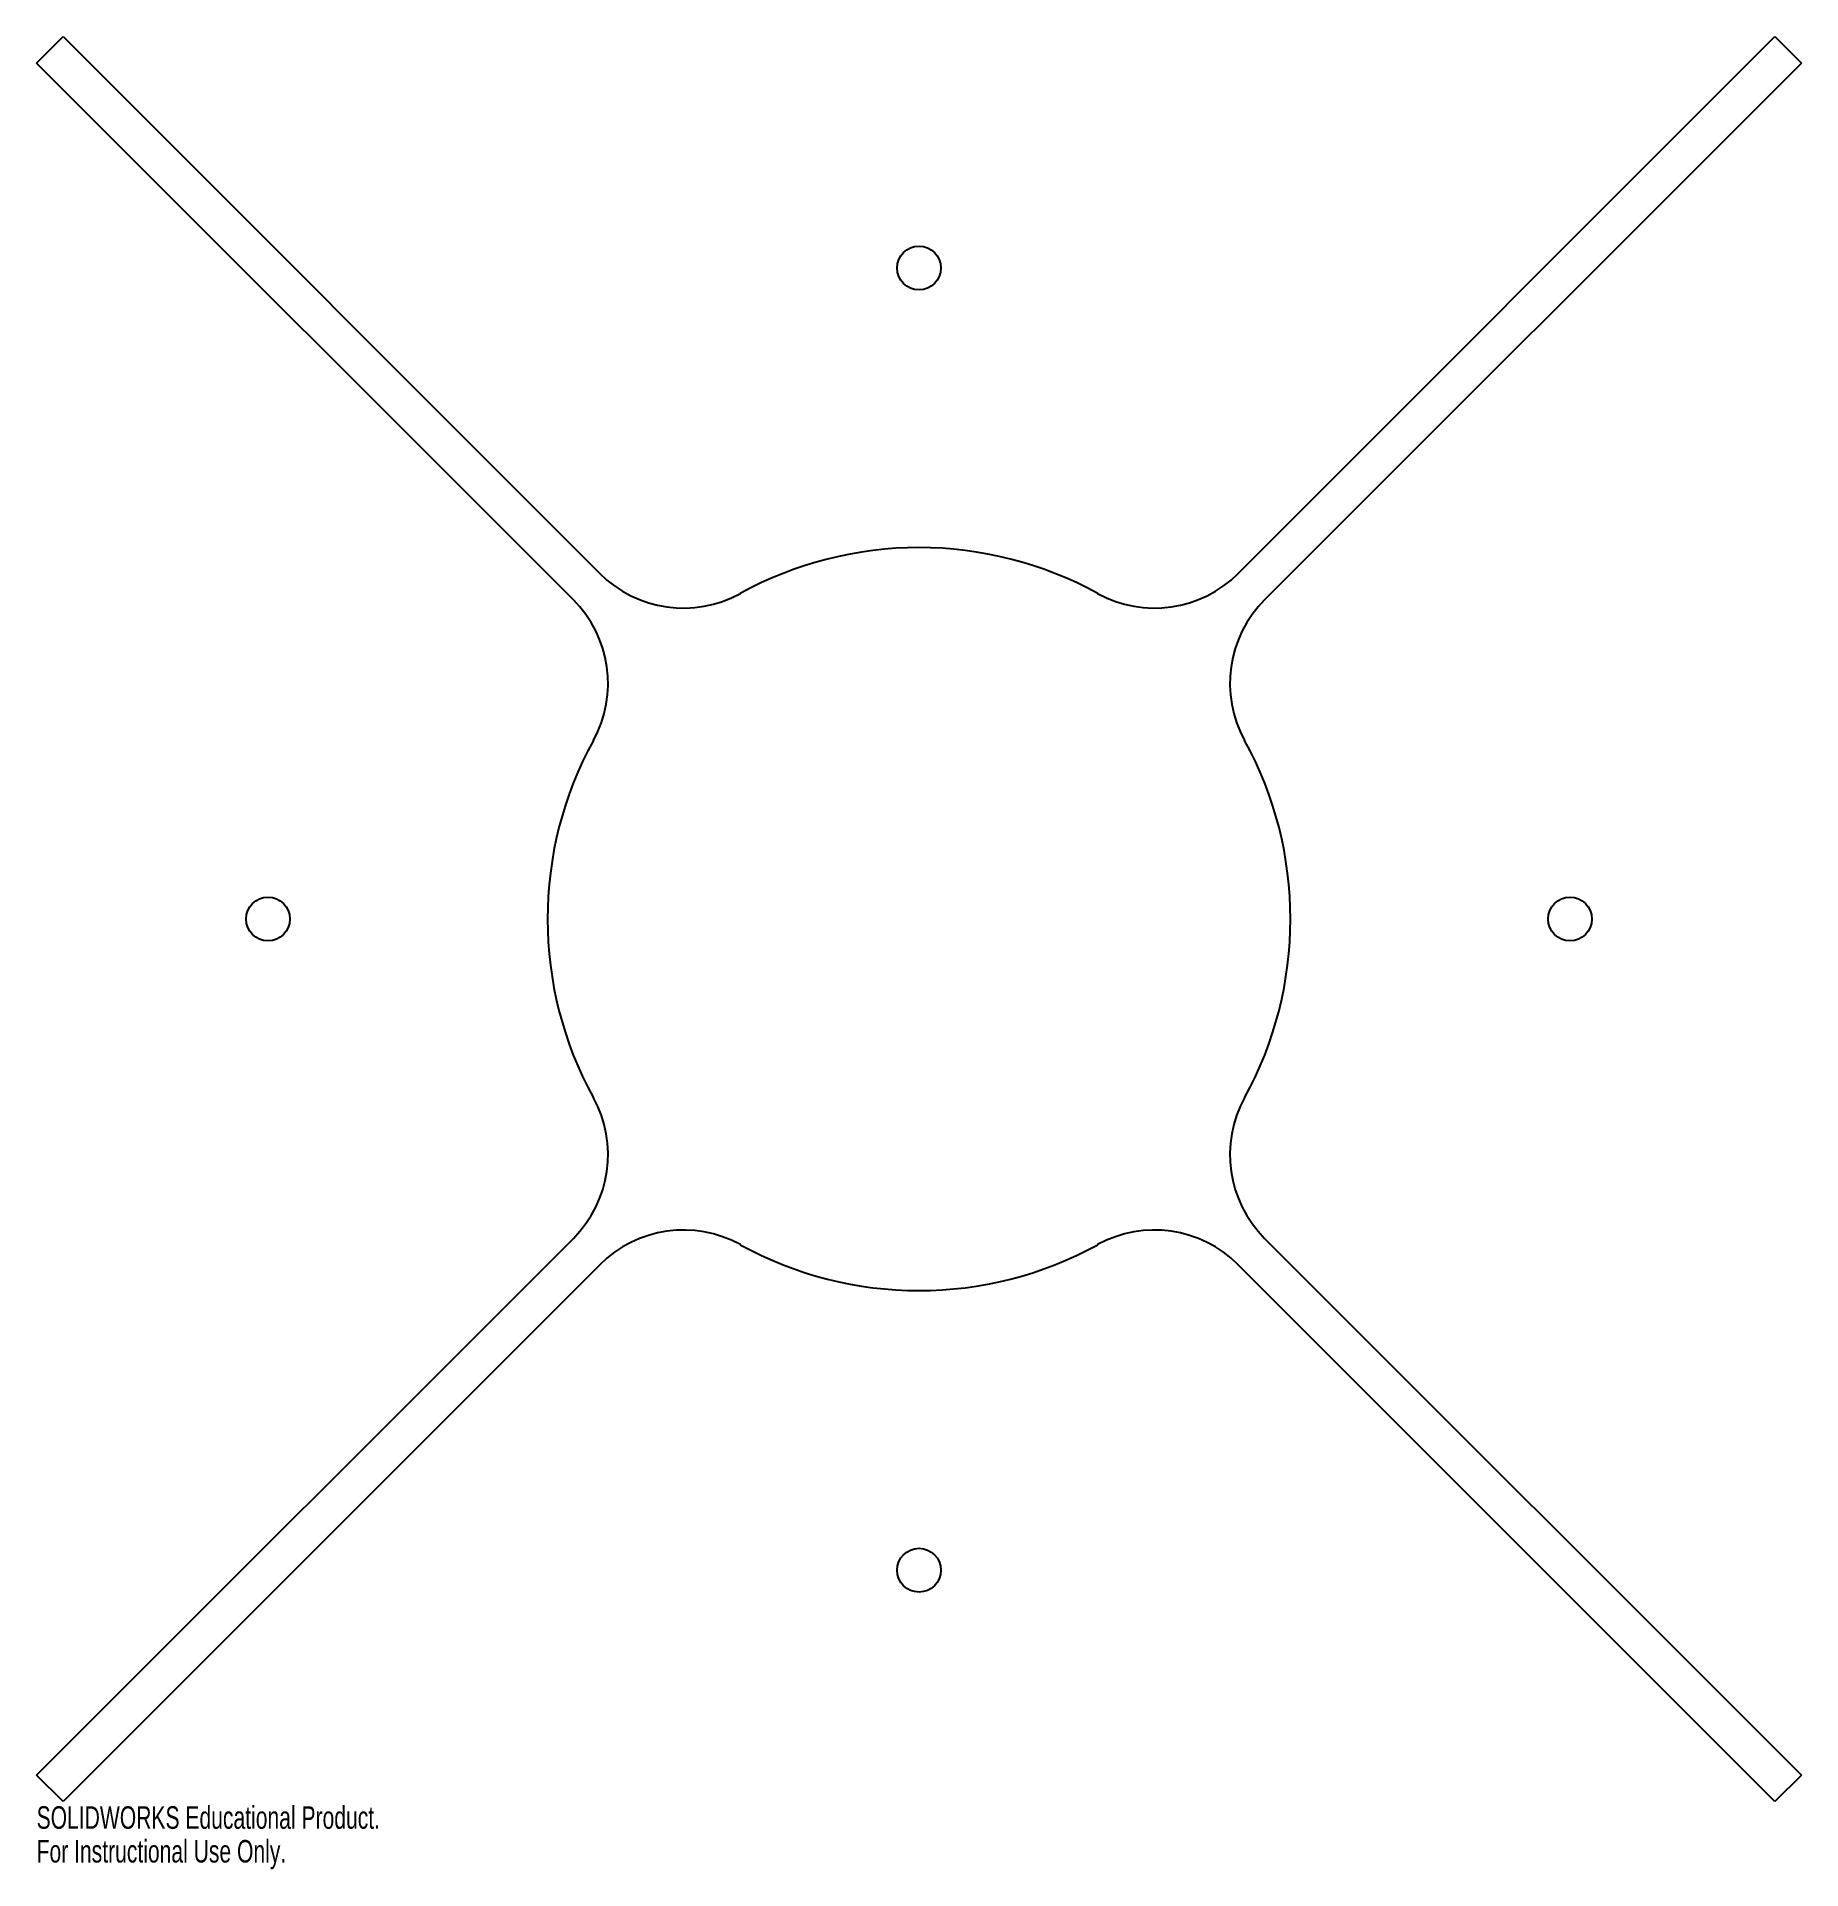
# Model space of a CAD drawing. Header units: inches. Extents: x -7.5 to 7.5, y -8 to 7.5.
import ezdxf

# ---------------------------------------------------------------- set-up
doc = ezdxf.new("R2010")
doc.units = ezdxf.units.IN
doc.header["$MEASUREMENT"] = 0
doc.styles.add('SLDTEXTSTYLE0', font='TXT', dxfattribs={"width": 0.7})

msp = doc.modelspace()

# ---------------------------------------------------------------- linework, layer by layer
at = {"color": 7, "linetype": 'Continuous'}
for p, q in [((-7.454, 7.231), (-7.231, 7.454)), ((-7.231, 7.454), (-2.697, 2.92)), ((2.697, 2.92), (7.231, 7.454)), ((7.231, 7.454), (7.454, 7.231)), ((-2.92, 2.697), (-7.454, 7.231)), ((7.454, 7.231), (2.92, 2.697)), ((-7.454, -7.231), (-2.92, -2.697)), ((2.92, -2.697), (7.454, -7.231)), ((-2.697, -2.92), (-7.231, -7.454)), ((7.231, -7.454), (2.697, -2.92)), ((-7.231, -7.454), (-7.454, -7.231)), ((7.454, -7.231), (7.231, -7.454))]:
    msp.add_line(p, q, dxfattribs=at)
for centre in [(0, 5.5), (-5.5, 0), (5.5, 0), (0, -5.5)]:
    msp.add_circle(centre, 0.185, dxfattribs=at)
for centre, radius, start, end in [((0, 0), 3.138, 61.2458, 118.7542), ((-1.99, 3.627), 1, 225, 298.7542), ((1.99, 3.627), 1, 241.2458, 315), ((-3.627, 1.99), 1, 331.2458, 45), ((3.627, 1.99), 1, 135, 208.7542), ((0, 0), 3.138, 151.2458, 208.7542), ((0, 0), 3.138, 331.2458, 28.7542), ((-3.627, -1.99), 1, 315, 28.7542), ((3.627, -1.99), 1, 151.2458, 225), ((-1.99, -3.627), 1, 61.2458, 135), ((1.99, -3.627), 1, 45, 118.7542), ((0, 0), 3.138, 241.2458, 298.7542)]:
    msp.add_arc(centre, radius, start, end, dxfattribs=at)

# ---------------------------------------------------------------- texts
at = {"color": 7, "linetype": 'Continuous', "char_height": 0.1903, "attachment_point": 1, "style": 'SLDTEXTSTYLE0'}
for s, insert in [('SOLIDWORKS Educational Product.', (-7.454, -7.494)), ('For Instructional Use Only.', (-7.454, -7.779))]:
    msp.add_mtext(s, dxfattribs=dict(at, insert=insert))

doc.saveas('drawing.dxf')
